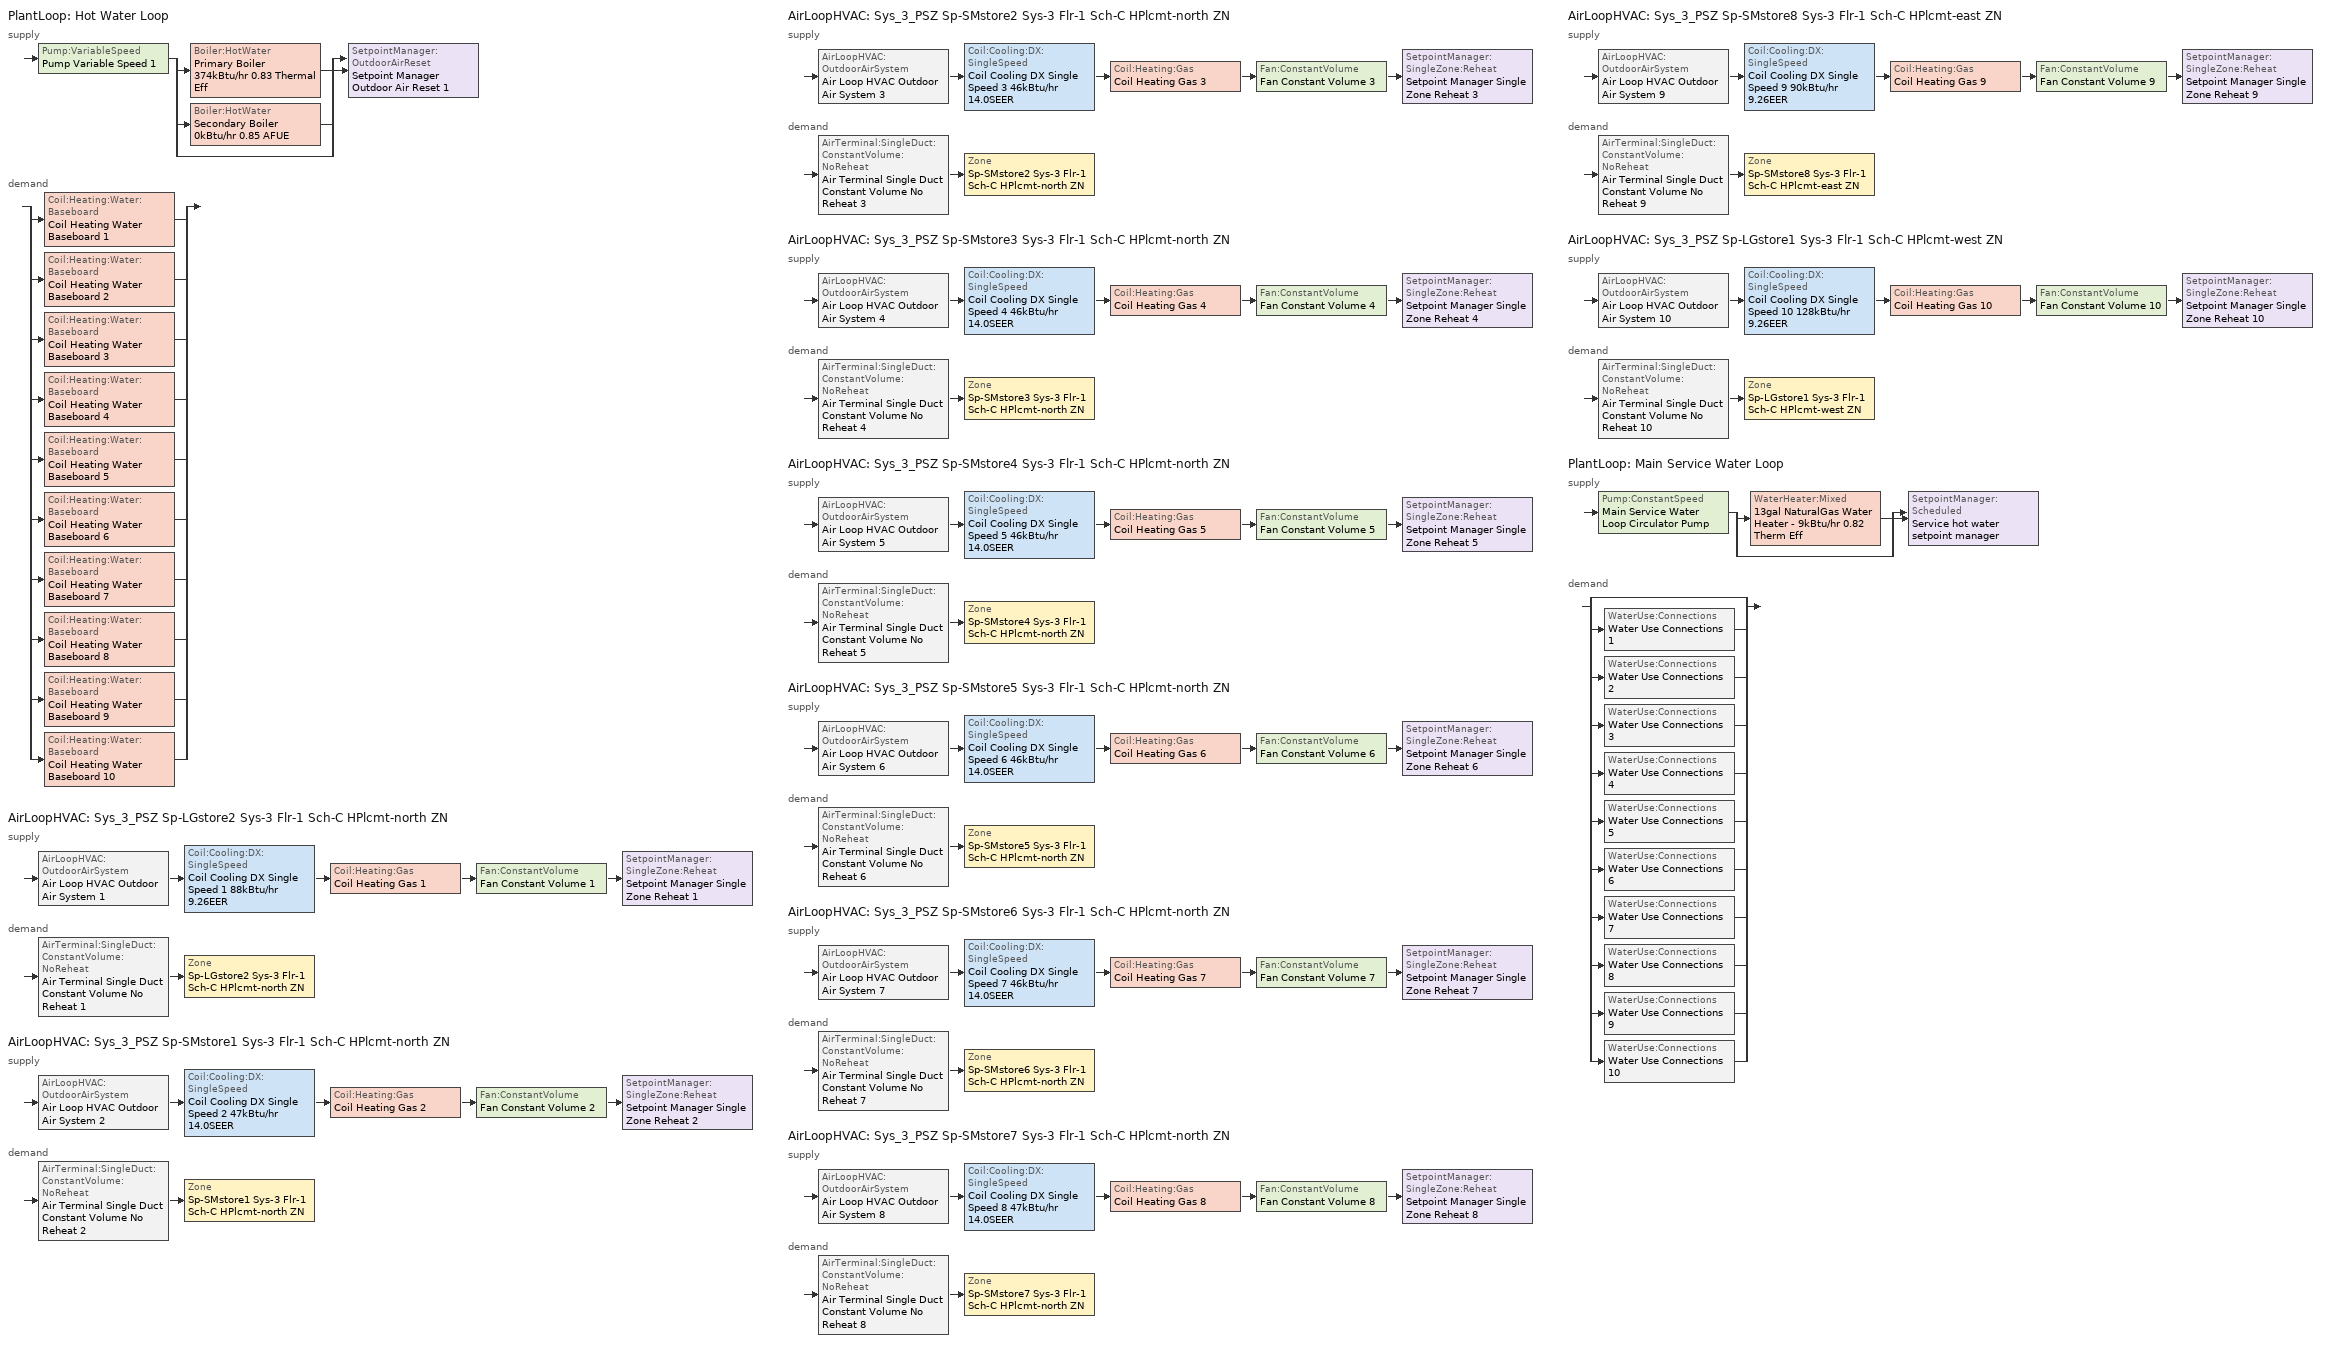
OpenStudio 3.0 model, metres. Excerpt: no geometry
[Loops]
PlantLoop 'Hot Water Loop'
 supply: Pump:VariableSpeed 'Pump Variable Speed 1' > split
  | Boiler:HotWater 'Primary Boiler 374kBtu/hr 0.83 Thermal Eff'
  | Boiler:HotWater 'Secondary Boiler 0kBtu/hr 0.85 AFUE'
  | bypass
  join > SetpointManager:OutdoorAirReset 'Setpoint Manager Outdoor Air Reset 1'
 demand: split
  | Coil:Heating:Water:Baseboard 'Coil Heating Water Baseboard 1'
  | Coil:Heating:Water:Baseboard 'Coil Heating Water Baseboard 2'
  | Coil:Heating:Water:Baseboard 'Coil Heating Water Baseboard 3'
  | Coil:Heating:Water:Baseboard 'Coil Heating Water Baseboard 4'
  | Coil:Heating:Water:Baseboard 'Coil Heating Water Baseboard 5'
  | Coil:Heating:Water:Baseboard 'Coil Heating Water Baseboard 6'
  | Coil:Heating:Water:Baseboard 'Coil Heating Water Baseboard 7'
  | Coil:Heating:Water:Baseboard 'Coil Heating Water Baseboard 8'
  | Coil:Heating:Water:Baseboard 'Coil Heating Water Baseboard 9'
  | Coil:Heating:Water:Baseboard 'Coil Heating Water Baseboard 10'
AirLoopHVAC 'Sys_3_PSZ Sp-LGstore2 Sys-3 Flr-1 Sch-C HPlcmt-north ZN'
 supply: AirLoopHVAC:OutdoorAirSystem 'Air Loop HVAC Outdoor Air System 1' > Coil:Cooling:DX:SingleSpeed 'Coil Cooling DX Single Speed 1 88kBtu/hr 9.26EER' > Coil:Heating:Gas 'Coil Heating Gas 1' > Fan:ConstantVolume 'Fan Constant Volume 1' > SetpointManager:SingleZone:Reheat 'Setpoint Manager Single Zone Reheat 1'
 demand: AirTerminal:SingleDuct:ConstantVolume:NoReheat 'Air Terminal Single Duct Constant Volume No Reheat 1' > Zone 'Sp-LGstore2 Sys-3 Flr-1 Sch-C HPlcmt-north ZN'
AirLoopHVAC 'Sys_3_PSZ Sp-SMstore1 Sys-3 Flr-1 Sch-C HPlcmt-north ZN'
 supply: AirLoopHVAC:OutdoorAirSystem 'Air Loop HVAC Outdoor Air System 2' > Coil:Cooling:DX:SingleSpeed 'Coil Cooling DX Single Speed 2 47kBtu/hr 14.0SEER' > Coil:Heating:Gas 'Coil Heating Gas 2' > Fan:ConstantVolume 'Fan Constant Volume 2' > SetpointManager:SingleZone:Reheat 'Setpoint Manager Single Zone Reheat 2'
 demand: AirTerminal:SingleDuct:ConstantVolume:NoReheat 'Air Terminal Single Duct Constant Volume No Reheat 2' > Zone 'Sp-SMstore1 Sys-3 Flr-1 Sch-C HPlcmt-north ZN'
AirLoopHVAC 'Sys_3_PSZ Sp-SMstore2 Sys-3 Flr-1 Sch-C HPlcmt-north ZN'
 supply: AirLoopHVAC:OutdoorAirSystem 'Air Loop HVAC Outdoor Air System 3' > Coil:Cooling:DX:SingleSpeed 'Coil Cooling DX Single Speed 3 46kBtu/hr 14.0SEER' > Coil:Heating:Gas 'Coil Heating Gas 3' > Fan:ConstantVolume 'Fan Constant Volume 3' > SetpointManager:SingleZone:Reheat 'Setpoint Manager Single Zone Reheat 3'
 demand: AirTerminal:SingleDuct:ConstantVolume:NoReheat 'Air Terminal Single Duct Constant Volume No Reheat 3' > Zone 'Sp-SMstore2 Sys-3 Flr-1 Sch-C HPlcmt-north ZN'
AirLoopHVAC 'Sys_3_PSZ Sp-SMstore3 Sys-3 Flr-1 Sch-C HPlcmt-north ZN'
 supply: AirLoopHVAC:OutdoorAirSystem 'Air Loop HVAC Outdoor Air System 4' > Coil:Cooling:DX:SingleSpeed 'Coil Cooling DX Single Speed 4 46kBtu/hr 14.0SEER' > Coil:Heating:Gas 'Coil Heating Gas 4' > Fan:ConstantVolume 'Fan Constant Volume 4' > SetpointManager:SingleZone:Reheat 'Setpoint Manager Single Zone Reheat 4'
 demand: AirTerminal:SingleDuct:ConstantVolume:NoReheat 'Air Terminal Single Duct Constant Volume No Reheat 4' > Zone 'Sp-SMstore3 Sys-3 Flr-1 Sch-C HPlcmt-north ZN'
AirLoopHVAC 'Sys_3_PSZ Sp-SMstore4 Sys-3 Flr-1 Sch-C HPlcmt-north ZN'
 supply: AirLoopHVAC:OutdoorAirSystem 'Air Loop HVAC Outdoor Air System 5' > Coil:Cooling:DX:SingleSpeed 'Coil Cooling DX Single Speed 5 46kBtu/hr 14.0SEER' > Coil:Heating:Gas 'Coil Heating Gas 5' > Fan:ConstantVolume 'Fan Constant Volume 5' > SetpointManager:SingleZone:Reheat 'Setpoint Manager Single Zone Reheat 5'
 demand: AirTerminal:SingleDuct:ConstantVolume:NoReheat 'Air Terminal Single Duct Constant Volume No Reheat 5' > Zone 'Sp-SMstore4 Sys-3 Flr-1 Sch-C HPlcmt-north ZN'
AirLoopHVAC 'Sys_3_PSZ Sp-SMstore5 Sys-3 Flr-1 Sch-C HPlcmt-north ZN'
 supply: AirLoopHVAC:OutdoorAirSystem 'Air Loop HVAC Outdoor Air System 6' > Coil:Cooling:DX:SingleSpeed 'Coil Cooling DX Single Speed 6 46kBtu/hr 14.0SEER' > Coil:Heating:Gas 'Coil Heating Gas 6' > Fan:ConstantVolume 'Fan Constant Volume 6' > SetpointManager:SingleZone:Reheat 'Setpoint Manager Single Zone Reheat 6'
 demand: AirTerminal:SingleDuct:ConstantVolume:NoReheat 'Air Terminal Single Duct Constant Volume No Reheat 6' > Zone 'Sp-SMstore5 Sys-3 Flr-1 Sch-C HPlcmt-north ZN'
AirLoopHVAC 'Sys_3_PSZ Sp-SMstore6 Sys-3 Flr-1 Sch-C HPlcmt-north ZN'
 supply: AirLoopHVAC:OutdoorAirSystem 'Air Loop HVAC Outdoor Air System 7' > Coil:Cooling:DX:SingleSpeed 'Coil Cooling DX Single Speed 7 46kBtu/hr 14.0SEER' > Coil:Heating:Gas 'Coil Heating Gas 7' > Fan:ConstantVolume 'Fan Constant Volume 7' > SetpointManager:SingleZone:Reheat 'Setpoint Manager Single Zone Reheat 7'
 demand: AirTerminal:SingleDuct:ConstantVolume:NoReheat 'Air Terminal Single Duct Constant Volume No Reheat 7' > Zone 'Sp-SMstore6 Sys-3 Flr-1 Sch-C HPlcmt-north ZN'
AirLoopHVAC 'Sys_3_PSZ Sp-SMstore7 Sys-3 Flr-1 Sch-C HPlcmt-north ZN'
 supply: AirLoopHVAC:OutdoorAirSystem 'Air Loop HVAC Outdoor Air System 8' > Coil:Cooling:DX:SingleSpeed 'Coil Cooling DX Single Speed 8 47kBtu/hr 14.0SEER' > Coil:Heating:Gas 'Coil Heating Gas 8' > Fan:ConstantVolume 'Fan Constant Volume 8' > SetpointManager:SingleZone:Reheat 'Setpoint Manager Single Zone Reheat 8'
 demand: AirTerminal:SingleDuct:ConstantVolume:NoReheat 'Air Terminal Single Duct Constant Volume No Reheat 8' > Zone 'Sp-SMstore7 Sys-3 Flr-1 Sch-C HPlcmt-north ZN'
AirLoopHVAC 'Sys_3_PSZ Sp-SMstore8 Sys-3 Flr-1 Sch-C HPlcmt-east ZN'
 supply: AirLoopHVAC:OutdoorAirSystem 'Air Loop HVAC Outdoor Air System 9' > Coil:Cooling:DX:SingleSpeed 'Coil Cooling DX Single Speed 9 90kBtu/hr 9.26EER' > Coil:Heating:Gas 'Coil Heating Gas 9' > Fan:ConstantVolume 'Fan Constant Volume 9' > SetpointManager:SingleZone:Reheat 'Setpoint Manager Single Zone Reheat 9'
 demand: AirTerminal:SingleDuct:ConstantVolume:NoReheat 'Air Terminal Single Duct Constant Volume No Reheat 9' > Zone 'Sp-SMstore8 Sys-3 Flr-1 Sch-C HPlcmt-east ZN'
AirLoopHVAC 'Sys_3_PSZ Sp-LGstore1 Sys-3 Flr-1 Sch-C HPlcmt-west ZN'
 supply: AirLoopHVAC:OutdoorAirSystem 'Air Loop HVAC Outdoor Air System 10' > Coil:Cooling:DX:SingleSpeed 'Coil Cooling DX Single Speed 10 128kBtu/hr 9.26EER' > Coil:Heating:Gas 'Coil Heating Gas 10' > Fan:ConstantVolume 'Fan Constant Volume 10' > SetpointManager:SingleZone:Reheat 'Setpoint Manager Single Zone Reheat 10'
 demand: AirTerminal:SingleDuct:ConstantVolume:NoReheat 'Air Terminal Single Duct Constant Volume No Reheat 10' > Zone 'Sp-LGstore1 Sys-3 Flr-1 Sch-C HPlcmt-west ZN'
PlantLoop 'Main Service Water Loop'
 supply: Pump:ConstantSpeed 'Main Service Water Loop Circulator Pump' > split
  | WaterHeater:Mixed '13gal NaturalGas Water Heater - 9kBtu/hr 0.82 Therm Eff'
  | bypass
  join > SetpointManager:Scheduled 'Service hot water setpoint manager'
 demand: split
  | bypass
  | WaterUse:Connections 'Water Use Connections 1'
  | WaterUse:Connections 'Water Use Connections 2'
  | WaterUse:Connections 'Water Use Connections 3'
  | WaterUse:Connections 'Water Use Connections 4'
  | WaterUse:Connections 'Water Use Connections 5'
  | WaterUse:Connections 'Water Use Connections 6'
  | WaterUse:Connections 'Water Use Connections 7'
  | WaterUse:Connections 'Water Use Connections 8'
  | WaterUse:Connections 'Water Use Connections 9'
  | WaterUse:Connections 'Water Use Connections 10'
[Sizing:Zone] Zone Cooling Design Supply Air Temperature Input Method=SupplyAirTemperature; Zone Cooling Design Supply Air Temperature {C}=13; Zone Cooling Design Supply Air Temperature Difference {deltaC}=11.11; Zone Heating Design Supply Air Temperature Input Method=SupplyAirTemperature; Zone Heating Design Supply Air Temperature {C}=43; Zone Heating Design Supply Air Temperature Difference {deltaC}=11.11; Zone Cooling Design Supply Air Humidity Ratio {kg-H2O/kg-air}=0.0085; Zone Heating Design Supply Air Humidity Ratio {kg-H2O/kg-air}=0.008; Zone Heating Sizing Factor=1.3; Zone Cooling Sizing Factor=1.1; Cooling Design Air Flow Method=DesignDay; Heating Design Air Flow Method=DesignDay; Account for Dedicated Outdoor Air System=No; Dedicated Outdoor Air System Control Strategy=NeutralSupplyAir; Dedicated Outdoor Air Low Setpoint Temperature for Design {C}=autosize; Dedicated Outdoor Air High Setpoint Temperature for Design {C}=autosize
Sp-LGstore2 Sys-3 Flr-1 Sch-C HPlcmt-north ZN; Sp-SMstore1 Sys-3 Flr-1 Sch-C HPlcmt-north ZN; Sp-SMstore2 Sys-3 Flr-1 Sch-C HPlcmt-north ZN; Sp-SMstore3 Sys-3 Flr-1 Sch-C HPlcmt-north ZN; Sp-SMstore4 Sys-3 Flr-1 Sch-C HPlcmt-north ZN; Sp-SMstore5 Sys-3 Flr-1 Sch-C HPlcmt-north ZN; Sp-SMstore6 Sys-3 Flr-1 Sch-C HPlcmt-north ZN; Sp-SMstore7 Sys-3 Flr-1 Sch-C HPlcmt-north ZN; Sp-SMstore8 Sys-3 Flr-1 Sch-C HPlcmt-east ZN; Sp-LGstore1 Sys-3 Flr-1 Sch-C HPlcmt-west ZN
[Zone equipment]
Sp-LGstore2 Sys-3 Flr-1 Sch-C HPlcmt-north ZN: Air Terminal Single Duct Constant Volume No Reheat 1, Zone HVAC Baseboard Convective Water 1
Sp-SMstore1 Sys-3 Flr-1 Sch-C HPlcmt-north ZN: Air Terminal Single Duct Constant Volume No Reheat 2, Zone HVAC Baseboard Convective Water 2
Sp-SMstore2 Sys-3 Flr-1 Sch-C HPlcmt-north ZN: Air Terminal Single Duct Constant Volume No Reheat 3, Zone HVAC Baseboard Convective Water 3
Sp-SMstore3 Sys-3 Flr-1 Sch-C HPlcmt-north ZN: Air Terminal Single Duct Constant Volume No Reheat 4, Zone HVAC Baseboard Convective Water 4
Sp-SMstore4 Sys-3 Flr-1 Sch-C HPlcmt-north ZN: Air Terminal Single Duct Constant Volume No Reheat 5, Zone HVAC Baseboard Convective Water 5
Sp-SMstore5 Sys-3 Flr-1 Sch-C HPlcmt-north ZN: Air Terminal Single Duct Constant Volume No Reheat 6, Zone HVAC Baseboard Convective Water 6
Sp-SMstore6 Sys-3 Flr-1 Sch-C HPlcmt-north ZN: Air Terminal Single Duct Constant Volume No Reheat 7, Zone HVAC Baseboard Convective Water 7
Sp-SMstore7 Sys-3 Flr-1 Sch-C HPlcmt-north ZN: Air Terminal Single Duct Constant Volume No Reheat 8, Zone HVAC Baseboard Convective Water 8
Sp-SMstore8 Sys-3 Flr-1 Sch-C HPlcmt-east ZN: Air Terminal Single Duct Constant Volume No Reheat 9, Zone HVAC Baseboard Convective Water 9
Sp-LGstore1 Sys-3 Flr-1 Sch-C HPlcmt-west ZN: Air Terminal Single Duct Constant Volume No Reheat 10, Zone HVAC Baseboard Convective Water 10
[PlantLoop] Glycol Concentration=0; Plant Loop Volume {m3}=Autocalculate; Load Distribution Scheme=Optimal
Name | Fluid Type | Maximum Loop Temperature {C} | Minimum Loop Temperature {C}
Hot Water Loop | Water
Main Service Water Loop |  | 60 | 10
[Sizing:Plant] Loop Type=Heating; Sizing Option=NonCoincident; Zone Timesteps in Averaging Window=1; Coincident Sizing Factor Mode=None
Name | Design Loop Exit Temperature {C} | Loop Design Temperature Difference {deltaC}
Hot Water Loop | 82 | 16
Main Service Water Loop | 60 | 5
[Pump:VariableSpeed]
Pump Variable Speed 1: Motor Efficiency=0.855; Pump Control Type=Intermittent; Skin Loss Radiative Fraction=0.5; Design Power Sizing Method=PowerPerFlowPerPressure; Design Electric Power per Unit Flow Rate {W/(m3/s)}=348701.1; Design Shaft Power per Unit Flow Rate per Unit Head {W-s/m3-Pa}=1.43472; Design Minimum Flow Rate Fraction=0
[Boiler:HotWater] Fuel Type=NaturalGas; Normalized Boiler Efficiency Curve=BOILER-EFFFPLR-NECB2011; Water Outlet Upper Temperature Limit {C}=99; Boiler Flow Mode=ConstantFlow; Parasitic Electric Load {W}=0; Sizing Factor=1
Name | Nominal Capacity {W} | Nominal Thermal Efficiency
Primary Boiler 374kBtu/hr 0.83 Thermal Eff | 109752 | 0.83
Secondary Boiler 0kBtu/hr 0.85 AFUE | 0.001 | 0.85
[SetpointManager:OutdoorAirReset]
Setpoint Manager Outdoor Air Reset 1: Control Variable=Temperature; Setpoint at Outdoor Low Temperature {C}=82; Outdoor Low Temperature {C}=-16; Setpoint at Outdoor High Temperature {C}=60; Outdoor High Temperature {C}=0
[AirLoopHVAC] Design Supply Air Flow Rate {m3/s}=AutoSize
Name | Availability Schedule
Sys_3_PSZ Sp-LGstore2 Sys-3 Flr-1 Sch-C HPlcmt-north ZN | Sys_3_PSZ Sp-LGstore2 Sys-3 Flr-1 Sch-C HPlcmt-north ZN Occ Sch
Sys_3_PSZ Sp-SMstore1 Sys-3 Flr-1 Sch-C HPlcmt-north ZN | Sys_3_PSZ Sp-SMstore1 Sys-3 Flr-1 Sch-C HPlcmt-north ZN Occ Sch
Sys_3_PSZ Sp-SMstore2 Sys-3 Flr-1 Sch-C HPlcmt-north ZN | Sys_3_PSZ Sp-SMstore2 Sys-3 Flr-1 Sch-C HPlcmt-north ZN Occ Sch
Sys_3_PSZ Sp-SMstore3 Sys-3 Flr-1 Sch-C HPlcmt-north ZN | Sys_3_PSZ Sp-SMstore3 Sys-3 Flr-1 Sch-C HPlcmt-north ZN Occ Sch
Sys_3_PSZ Sp-SMstore4 Sys-3 Flr-1 Sch-C HPlcmt-north ZN | Sys_3_PSZ Sp-SMstore4 Sys-3 Flr-1 Sch-C HPlcmt-north ZN Occ Sch
Sys_3_PSZ Sp-SMstore5 Sys-3 Flr-1 Sch-C HPlcmt-north ZN | Sys_3_PSZ Sp-SMstore5 Sys-3 Flr-1 Sch-C HPlcmt-north ZN Occ Sch
Sys_3_PSZ Sp-SMstore6 Sys-3 Flr-1 Sch-C HPlcmt-north ZN | Sys_3_PSZ Sp-SMstore6 Sys-3 Flr-1 Sch-C HPlcmt-north ZN Occ Sch
Sys_3_PSZ Sp-SMstore7 Sys-3 Flr-1 Sch-C HPlcmt-north ZN | Sys_3_PSZ Sp-SMstore7 Sys-3 Flr-1 Sch-C HPlcmt-north ZN Occ Sch
Sys_3_PSZ Sp-SMstore8 Sys-3 Flr-1 Sch-C HPlcmt-east ZN | Sys_3_PSZ Sp-SMstore8 Sys-3 Flr-1 Sch-C HPlcmt-east ZN Occ Sch
Sys_3_PSZ Sp-LGstore1 Sys-3 Flr-1 Sch-C HPlcmt-west ZN | Sys_3_PSZ Sp-LGstore1 Sys-3 Flr-1 Sch-C HPlcmt-west ZN Occ Sch
[Sizing:System] Type of Load to Size On=Sensible; Design Outdoor Air Flow Rate {m3/s}=Autosize; Central Heating Maximum System Air Flow Ratio=1; Preheat Design Temperature {C}=7; Preheat Design Humidity Ratio {kg-H2O/kg-Air}=0.008; Precool Design Temperature {C}=13; Precool Design Humidity Ratio {kg-H2O/kg-Air}=0.008; Central Cooling Design Supply Air Temperature {C}=13; Central Heating Design Supply Air Temperature {C}=43; Sizing Option=NonCoincident; 100% Outdoor Air in Cooling=No; 100% Outdoor Air in Heating=No; Central Cooling Design Supply Air Humidity Ratio {kg-H2O/kg-Air}=0.0085; Central Heating Design Supply Air Humidity Ratio {kg-H2O/kg-Air}=0.008; Cooling Design Air Flow Method=DesignDay; Cooling Design Air Flow Rate {m3/s}=0; Heating Design Air Flow Method=DesignDay; Heating Design Air Flow Rate {m3/s}=0; System Outdoor Air Method=ZoneSum; Zone Maximum Outdoor Air Fraction=1; Cooling Supply Air Flow Rate Per Floor Area {m3/s-m2}=0.00996765; Cooling Fraction of Autosized Cooling Supply Air Flow Rate=1; Cooling Supply Air Flow Rate Per Unit Cooling Capacity {m3/s-W}=3.94755e-05; Heating Supply Air Flow Rate Per Floor Area {m3/s-m2}=0.00996765; Heating Fraction of Autosized Heating Supply Air Flow Rate=1; Heating Fraction of Autosized Cooling Supply Air Flow Rate=1; Heating Supply Air Flow Rate Per Unit Heating Capacity {m3/s-W}=3.15882e-05; Cooling Design Capacity Method=CoolingDesignCapacity; Cooling Design Capacity {W}=autosize; Cooling Design Capacity Per Floor Area {W/m2}=234.7; Fraction of Autosized Cooling Design Capacity=1; Heating Design Capacity Method=HeatingDesignCapacity; Heating Design Capacity {W}=autosize; Heating Design Capacity Per Floor Area {W/m2}=157; Fraction of Autosized Heating Design Capacity=1; Central Cooling Capacity Control Method=OnOff
Sys_3_PSZ Sp-LGstore2 Sys-3 Flr-1 Sch-C HPlcmt-north ZN; Sys_3_PSZ Sp-SMstore1 Sys-3 Flr-1 Sch-C HPlcmt-north ZN; Sys_3_PSZ Sp-SMstore2 Sys-3 Flr-1 Sch-C HPlcmt-north ZN; Sys_3_PSZ Sp-SMstore3 Sys-3 Flr-1 Sch-C HPlcmt-north ZN; Sys_3_PSZ Sp-SMstore4 Sys-3 Flr-1 Sch-C HPlcmt-north ZN; Sys_3_PSZ Sp-SMstore5 Sys-3 Flr-1 Sch-C HPlcmt-north ZN; Sys_3_PSZ Sp-SMstore6 Sys-3 Flr-1 Sch-C HPlcmt-north ZN; Sys_3_PSZ Sp-SMstore7 Sys-3 Flr-1 Sch-C HPlcmt-north ZN; Sys_3_PSZ Sp-SMstore8 Sys-3 Flr-1 Sch-C HPlcmt-east ZN; Sys_3_PSZ Sp-LGstore1 Sys-3 Flr-1 Sch-C HPlcmt-west ZN
[Fan:ConstantVolume] Availability Schedule=Always On Discrete; Fan Total Efficiency=0.39975; Pressure Rise {Pa}=640; Maximum Flow Rate {m3/s}=AutoSize; Motor Efficiency=0.615
Fan Constant Volume 1; Fan Constant Volume 2; Fan Constant Volume 3; Fan Constant Volume 4; Fan Constant Volume 5; Fan Constant Volume 6; Fan Constant Volume 7; Fan Constant Volume 8; Fan Constant Volume 9; Fan Constant Volume 10
[Coil:Heating:Gas] Availability Schedule=Always On Discrete; Nominal Capacity {W}=AutoSize; Parasitic Electric Load {W}=0; Part Load Fraction Correlation Curve=FURNACE-EFFPLR-NECB2011; Parasitic Gas Load {W}=0
Name | Gas Burner Efficiency
Coil Heating Gas 1; Coil Heating Gas 2; Coil Heating Gas 3; Coil Heating Gas 4; Coil Heating Gas 5; Coil Heating Gas 6; Coil Heating Gas 7; Coil Heating Gas 8; Coil Heating Gas 9 | 0.924
Coil Heating Gas 10 | 0.81
[Coil:Cooling:DX:SingleSpeed] Availability Schedule=Always On Discrete; Rated Total Cooling Capacity {W}=autosize; Rated Sensible Heat Ratio=autosize; Rated Air Flow Rate {m3/s}=autosize; Rated Evaporator Fan Power Per Volume Flow Rate {W/(m3/s)}=773.3; Total Cooling Capacity Function of Temperature Curve=DXCOOL-NECB2011-REF-CAPFT; Total Cooling Capacity Function of Flow Fraction Curve=DXCOOL-NECB2011-REF-CAPFFLOW; Energy Input Ratio Function of Temperature Curve=DXCOOL-NECB2011-REF-COOLEIRFT; Energy Input Ratio Function of Flow Fraction Curve=DXCOOL-NECB2011-REF-COOLEIRFFLOW; Part Load Fraction Correlation Curve=DXCOOL-NECB2011-REF-COOLPLFFPLR; Condenser Type=AirCooled; Evaporative Condenser Effectiveness=0; Evaporative Condenser Air Flow Rate {m3/s}=Autosize; Evaporative Condenser Pump Rated Power Consumption {W}=Autosize; Crankcase Heater Capacity {W}=0; Maximum Outdoor Dry-Bulb Temperature for Crankcase Heater Operation {C}=0; Basin Heater Capacity {W/K}=0; Basin Heater Setpoint Temperature {C}=10
Name | Rated COP {W/W}
Coil Cooling DX Single Speed 1 88kBtu/hr 9.26EER; Coil Cooling DX Single Speed 9 90kBtu/hr 9.26EER; Coil Cooling DX Single Speed 10 128kBtu/hr 9.26EER | 3.21949
Coil Cooling DX Single Speed 2 47kBtu/hr 14.0SEER; Coil Cooling DX Single Speed 3 46kBtu/hr 14.0SEER; Coil Cooling DX Single Speed 4 46kBtu/hr 14.0SEER; Coil Cooling DX Single Speed 5 46kBtu/hr 14.0SEER; Coil Cooling DX Single Speed 6 46kBtu/hr 14.0SEER; Coil Cooling DX Single Speed 7 46kBtu/hr 14.0SEER; Coil Cooling DX Single Speed 8 47kBtu/hr 14.0SEER | 4.11713
[Controller:OutdoorAir] Minimum Outdoor Air Flow Rate {m3/s}=autosize; Maximum Outdoor Air Flow Rate {m3/s}=Autosize; Economizer Control Action Type=ModulateFlow; Lockout Type=NoLockout; Minimum Limit Type=FixedMinimum; High Humidity Control=No; Heat Recovery Bypass Control Type=BypassWhenOAFlowGreaterThanMinimum
Name | Economizer Control Type | Minimum Outdoor Air Schedule | Controller Mechanical Ventilation | Economizer Maximum Limit Dry-Bulb Temperature {C} | Economizer Maximum Limit Enthalpy {J/kg} | Economizer Minimum Limit Dry-Bulb Temperature {C}
Controller Outdoor Air 1 | DifferentialEnthalpy | Sys_3_PSZ Sp-LGstore2 Sys-3 Flr-1 Sch-C HPlcmt-north ZN Occ Sch | Controller Mechanical Ventilation 1
Controller Outdoor Air 2 | NoEconomizer | Sys_3_PSZ Sp-SMstore1 Sys-3 Flr-1 Sch-C HPlcmt-north ZN Occ Sch | Controller Mechanical Ventilation 2 | 28 | 64000 | -100
Controller Outdoor Air 3 | NoEconomizer | Sys_3_PSZ Sp-SMstore2 Sys-3 Flr-1 Sch-C HPlcmt-north ZN Occ Sch | Controller Mechanical Ventilation 3 | 28 | 64000 | -100
Controller Outdoor Air 4 | NoEconomizer | Sys_3_PSZ Sp-SMstore3 Sys-3 Flr-1 Sch-C HPlcmt-north ZN Occ Sch | Controller Mechanical Ventilation 4 | 28 | 64000 | -100
Controller Outdoor Air 5 | NoEconomizer | Sys_3_PSZ Sp-SMstore4 Sys-3 Flr-1 Sch-C HPlcmt-north ZN Occ Sch | Controller Mechanical Ventilation 5 | 28 | 64000 | -100
Controller Outdoor Air 6 | NoEconomizer | Sys_3_PSZ Sp-SMstore5 Sys-3 Flr-1 Sch-C HPlcmt-north ZN Occ Sch | Controller Mechanical Ventilation 6 | 28 | 64000 | -100
Controller Outdoor Air 7 | NoEconomizer | Sys_3_PSZ Sp-SMstore6 Sys-3 Flr-1 Sch-C HPlcmt-north ZN Occ Sch | Controller Mechanical Ventilation 7 | 28 | 64000 | -100
Controller Outdoor Air 8 | NoEconomizer | Sys_3_PSZ Sp-SMstore7 Sys-3 Flr-1 Sch-C HPlcmt-north ZN Occ Sch | Controller Mechanical Ventilation 8 | 28 | 64000 | -100
Controller Outdoor Air 9 | DifferentialEnthalpy | Sys_3_PSZ Sp-SMstore8 Sys-3 Flr-1 Sch-C HPlcmt-east ZN Occ Sch | Controller Mechanical Ventilation 9
Controller Outdoor Air 10 | DifferentialEnthalpy | Sys_3_PSZ Sp-LGstore1 Sys-3 Flr-1 Sch-C HPlcmt-west ZN Occ Sch | Controller Mechanical Ventilation 10
[Controller:MechanicalVentilation] Availability Schedule=Always On Discrete; System Outdoor Air Method=ZoneSum
Controller Mechanical Ventilation 1; Controller Mechanical Ventilation 2; Controller Mechanical Ventilation 3; Controller Mechanical Ventilation 4; Controller Mechanical Ventilation 5; Controller Mechanical Ventilation 6; Controller Mechanical Ventilation 7; Controller Mechanical Ventilation 8; Controller Mechanical Ventilation 9; Controller Mechanical Ventilation 10
[AirLoopHVAC:OutdoorAirSystem]
Name | Controller
Air Loop HVAC Outdoor Air System 1 | Controller Outdoor Air 1
Air Loop HVAC Outdoor Air System 2 | Controller Outdoor Air 2
Air Loop HVAC Outdoor Air System 3 | Controller Outdoor Air 3
Air Loop HVAC Outdoor Air System 4 | Controller Outdoor Air 4
Air Loop HVAC Outdoor Air System 5 | Controller Outdoor Air 5
Air Loop HVAC Outdoor Air System 6 | Controller Outdoor Air 6
Air Loop HVAC Outdoor Air System 7 | Controller Outdoor Air 7
Air Loop HVAC Outdoor Air System 8 | Controller Outdoor Air 8
Air Loop HVAC Outdoor Air System 9 | Controller Outdoor Air 9
Air Loop HVAC Outdoor Air System 10 | Controller Outdoor Air 10
[SetpointManager:SingleZone:Reheat] Minimum Supply Air Temperature {C}=13; Maximum Supply Air Temperature {C}=43
Name | Control Zone
Setpoint Manager Single Zone Reheat 1 | Sp-LGstore2 Sys-3 Flr-1 Sch-C HPlcmt-north ZN
Setpoint Manager Single Zone Reheat 2 | Sp-SMstore1 Sys-3 Flr-1 Sch-C HPlcmt-north ZN
Setpoint Manager Single Zone Reheat 3 | Sp-SMstore2 Sys-3 Flr-1 Sch-C HPlcmt-north ZN
Setpoint Manager Single Zone Reheat 4 | Sp-SMstore3 Sys-3 Flr-1 Sch-C HPlcmt-north ZN
Setpoint Manager Single Zone Reheat 5 | Sp-SMstore4 Sys-3 Flr-1 Sch-C HPlcmt-north ZN
Setpoint Manager Single Zone Reheat 6 | Sp-SMstore5 Sys-3 Flr-1 Sch-C HPlcmt-north ZN
Setpoint Manager Single Zone Reheat 7 | Sp-SMstore6 Sys-3 Flr-1 Sch-C HPlcmt-north ZN
Setpoint Manager Single Zone Reheat 8 | Sp-SMstore7 Sys-3 Flr-1 Sch-C HPlcmt-north ZN
Setpoint Manager Single Zone Reheat 9 | Sp-SMstore8 Sys-3 Flr-1 Sch-C HPlcmt-east ZN
Setpoint Manager Single Zone Reheat 10 | Sp-LGstore1 Sys-3 Flr-1 Sch-C HPlcmt-west ZN
[AirTerminal:SingleDuct:ConstantVolume:NoReheat] Availability Schedule=Always On Discrete; Maximum Air Flow Rate {m3/s}=AutoSize
Air Terminal Single Duct Constant Volume No Reheat 1; Air Terminal Single Duct Constant Volume No Reheat 2; Air Terminal Single Duct Constant Volume No Reheat 3; Air Terminal Single Duct Constant Volume No Reheat 4; Air Terminal Single Duct Constant Volume No Reheat 5; Air Terminal Single Duct Constant Volume No Reheat 6; Air Terminal Single Duct Constant Volume No Reheat 7; Air Terminal Single Duct Constant Volume No Reheat 8; Air Terminal Single Duct Constant Volume No Reheat 9; Air Terminal Single Duct Constant Volume No Reheat 10
[Coil:Heating:Water:Baseboard] Heating Design Capacity Method=HeatingDesignCapacity; Heating Design Capacity {W}=autosize; Heating Design Capacity Per Floor Area {W/m2}=0; Fraction of Autosized Heating Design Capacity=0.8
Coil Heating Water Baseboard 1; Coil Heating Water Baseboard 2; Coil Heating Water Baseboard 3; Coil Heating Water Baseboard 4; Coil Heating Water Baseboard 5; Coil Heating Water Baseboard 6; Coil Heating Water Baseboard 7; Coil Heating Water Baseboard 8; Coil Heating Water Baseboard 9; Coil Heating Water Baseboard 10
[ZoneHVAC:Baseboard:Convective:Water] Availability Schedule=Always On Discrete
Name | Heating Coil
Zone HVAC Baseboard Convective Water 1 | Coil Heating Water Baseboard 1
Zone HVAC Baseboard Convective Water 2 | Coil Heating Water Baseboard 2
Zone HVAC Baseboard Convective Water 3 | Coil Heating Water Baseboard 3
Zone HVAC Baseboard Convective Water 4 | Coil Heating Water Baseboard 4
Zone HVAC Baseboard Convective Water 5 | Coil Heating Water Baseboard 5
Zone HVAC Baseboard Convective Water 6 | Coil Heating Water Baseboard 6
Zone HVAC Baseboard Convective Water 7 | Coil Heating Water Baseboard 7
Zone HVAC Baseboard Convective Water 8 | Coil Heating Water Baseboard 8
Zone HVAC Baseboard Convective Water 9 | Coil Heating Water Baseboard 9
Zone HVAC Baseboard Convective Water 10 | Coil Heating Water Baseboard 10
[SetpointManager:Scheduled]
Service hot water setpoint manager: Control Variable=Temperature; Schedule=Service Water Loop Temp - 140F
[Pump:ConstantSpeed]
Main Service Water Loop Circulator Pump: Rated Flow Rate {m3/s}=autosize; Rated Pump Head {Pa}=194.952; Rated Power Consumption {W}=autosize; Motor Efficiency=0.7; Fraction of Motor Inefficiencies to Fluid Stream=0; Pump Control Type=Intermittent; Design Power Sizing Method=PowerPerFlowPerPressure; Design Electric Power per Unit Flow Rate {W/(m3/s)}=348701.1; Design Shaft Power per Unit Flow Rate per Unit Head {W-s/m3-Pa}=1.28205
[WaterHeater:Mixed]
13gal NaturalGas Water Heater - 9kBtu/hr 0.82 Therm Eff: Tank Volume {m3}=0.0506259; Setpoint Temperature Schedule=Service Water Loop Temp - 140F; Deadband Temperature Difference {deltaC}=2; Maximum Temperature Limit {C}=60; Heater Control Type=Cycle; Heater Maximum Capacity {W}=2645.2; Heater Fuel Type=NaturalGas; Heater Thermal Efficiency=0.82; Part Load Factor Curve=SWH-EFFFPLR-NECB2011; Off Cycle Parasitic Fuel Consumption Rate {W}=13.2577; Off Cycle Parasitic Fuel Type=NaturalGas; Off Cycle Parasitic Heat Fraction to Tank=0.8; On Cycle Parasitic Fuel Consumption Rate {W}=13.2577; On Cycle Parasitic Fuel Type=NaturalGas; On Cycle Parasitic Heat Fraction to Tank=0; Ambient Temperature Indicator=Schedule; Ambient Temperature Schedule=Water Heater Ambient Temp Schedule - 70f; Off Cycle Loss Coefficient to Ambient Temperature {W/K}=0.531156; On Cycle Loss Coefficient to Ambient Temperature {W/K}=0.531156; Use Side Effectiveness=1; Source Side Effectiveness=1; Use Side Design Flow Rate {m3/s}=autosize; Source Side Design Flow Rate {m3/s}=autosize; Indirect Water Heating Recovery Time {hr}=1.5; Source Side Flow Control Mode=IndirectHeatPrimarySetpoint
[WaterUse:Connections]
Name | Water Use Equipment Name 1
Water Use Connections 1 | Lgstore1 Service Water Use 0.04gal/min
Water Use Connections 2 | Lgstore2 Service Water Use 0.04gal/min
Water Use Connections 3 | Smstore1 Service Water Use 0.02gal/min
Water Use Connections 4 | Smstore2 Service Water Use 0.02gal/min
Water Use Connections 5 | Smstore3 Service Water Use 0.02gal/min
Water Use Connections 6 | Smstore4 Service Water Use 0.02gal/min
Water Use Connections 7 | Smstore5 Service Water Use 0.02gal/min
Water Use Connections 8 | Smstore6 Service Water Use 0.02gal/min
Water Use Connections 9 | Smstore7 Service Water Use 0.02gal/min
Water Use Connections 10 | Smstore8 Service Water Use 0.02gal/min
[WaterUse:Equipment:Definition]
Name | Peak Flow Rate {m3/s} | Target Temperature Schedule | Sensible Fraction Schedule | Latent Fraction Schedule
Lgstore1 Service Water Use Def 0.04gal/min | 2.46715e-06 | Schedule Ruleset 5 | Schedule Ruleset 3 | Schedule Ruleset 4
Lgstore2 Service Water Use Def 0.04gal/min | 2.46715e-06 | Schedule Ruleset 8 | Schedule Ruleset 6 | Schedule Ruleset 7
Smstore1 Service Water Use Def 0.02gal/min | 1.23358e-06 | Schedule Ruleset 11 | Schedule Ruleset 9 | Schedule Ruleset 10
Smstore2 Service Water Use Def 0.02gal/min | 1.23358e-06 | Schedule Ruleset 14 | Schedule Ruleset 12 | Schedule Ruleset 13
Smstore3 Service Water Use Def 0.02gal/min | 1.23358e-06 | Schedule Ruleset 17 | Schedule Ruleset 15 | Schedule Ruleset 16
Smstore4 Service Water Use Def 0.02gal/min | 1.23358e-06 | Schedule Ruleset 20 | Schedule Ruleset 18 | Schedule Ruleset 19
Smstore5 Service Water Use Def 0.02gal/min | 1.23358e-06 | Schedule Ruleset 23 | Schedule Ruleset 21 | Schedule Ruleset 22
Smstore6 Service Water Use Def 0.02gal/min | 1.23358e-06 | Schedule Ruleset 26 | Schedule Ruleset 24 | Schedule Ruleset 25
Smstore7 Service Water Use Def 0.02gal/min | 1.23358e-06 | Schedule Ruleset 29 | Schedule Ruleset 27 | Schedule Ruleset 28
Smstore8 Service Water Use Def 0.02gal/min | 1.23358e-06 | Schedule Ruleset 32 | Schedule Ruleset 30 | Schedule Ruleset 31
[WaterUse:Equipment] Flow Rate Fraction Schedule=NECB-C-Service Water Heating
Name | Water Use Equipment Definition | Space
Lgstore1 Service Water Use 0.04gal/min | Lgstore1 Service Water Use Def 0.04gal/min | LGstore1
Lgstore2 Service Water Use 0.04gal/min | Lgstore2 Service Water Use Def 0.04gal/min | LGstore2
Smstore1 Service Water Use 0.02gal/min | Smstore1 Service Water Use Def 0.02gal/min | SMstore1
Smstore2 Service Water Use 0.02gal/min | Smstore2 Service Water Use Def 0.02gal/min | SMstore2
Smstore3 Service Water Use 0.02gal/min | Smstore3 Service Water Use Def 0.02gal/min | SMstore3
Smstore4 Service Water Use 0.02gal/min | Smstore4 Service Water Use Def 0.02gal/min | SMstore4
Smstore5 Service Water Use 0.02gal/min | Smstore5 Service Water Use Def 0.02gal/min | SMstore5
Smstore6 Service Water Use 0.02gal/min | Smstore6 Service Water Use Def 0.02gal/min | SMstore6
Smstore7 Service Water Use 0.02gal/min | Smstore7 Service Water Use Def 0.02gal/min | SMstore7
Smstore8 Service Water Use 0.02gal/min | Smstore8 Service Water Use Def 0.02gal/min | SMstore8
[Schedule:Constant]
Always On Discrete: Value=1
[Schedule:Ruleset]
Name | Default Day Schedule | Summer Design Day Schedule | Winter Design Day Schedule
Service Water Loop Temp - 140F | Service Water Loop Temp - 140F Default
Water Heater Ambient Temp Schedule - 70f | Water Heater Ambient Temp Schedule - 70f Default
Schedule Ruleset 3 | Schedule Day 5
Schedule Ruleset 4 | Schedule Day 6
Schedule Ruleset 5 | Schedule Day 7
NECB-C-Service Water Heating | NECB-C-Service Water Heating Default
Schedule Ruleset 6 | Schedule Day 8
Schedule Ruleset 7 | Schedule Day 9
Schedule Ruleset 8 | Schedule Day 10
Schedule Ruleset 9 | Schedule Day 11
Schedule Ruleset 10 | Schedule Day 12
Schedule Ruleset 11 | Schedule Day 13
Schedule Ruleset 12 | Schedule Day 14
Schedule Ruleset 13 | Schedule Day 15
Schedule Ruleset 14 | Schedule Day 16
Schedule Ruleset 15 | Schedule Day 17
Schedule Ruleset 16 | Schedule Day 18
Schedule Ruleset 17 | Schedule Day 19
Schedule Ruleset 18 | Schedule Day 20
Schedule Ruleset 19 | Schedule Day 21
Schedule Ruleset 20 | Schedule Day 22
Schedule Ruleset 21 | Schedule Day 23
Schedule Ruleset 22 | Schedule Day 24
Schedule Ruleset 23 | Schedule Day 25
Schedule Ruleset 24 | Schedule Day 26
Schedule Ruleset 25 | Schedule Day 27
Schedule Ruleset 26 | Schedule Day 28
Schedule Ruleset 27 | Schedule Day 29
Schedule Ruleset 28 | Schedule Day 30
Schedule Ruleset 29 | Schedule Day 31
Schedule Ruleset 30 | Schedule Day 32
Schedule Ruleset 31 | Schedule Day 33
Schedule Ruleset 32 | Schedule Day 34
Sys_3_PSZ Sp-LGstore1 Sys-3 Flr-1 Sch-C HPlcmt-west ZN Occ Sch | Sys_3_PSZ Sp-LGstore1 Sys-3 Flr-1 Sch-C HPlcmt-west ZN Occ Sch Default | Sys_3_PSZ Sp-LGstore1 Sys-3 Flr-1 Sch-C HPlcmt-west ZN Occ Sch Summer Design Day | Sys_3_PSZ Sp-LGstore1 Sys-3 Flr-1 Sch-C HPlcmt-west ZN Occ Sch Winter Design Day
Sys_3_PSZ Sp-LGstore2 Sys-3 Flr-1 Sch-C HPlcmt-north ZN Occ Sch | Sys_3_PSZ Sp-LGstore2 Sys-3 Flr-1 Sch-C HPlcmt-north ZN Occ Sch Default | Sys_3_PSZ Sp-LGstore2 Sys-3 Flr-1 Sch-C HPlcmt-north ZN Occ Sch Summer Design Day | Sys_3_PSZ Sp-LGstore2 Sys-3 Flr-1 Sch-C HPlcmt-north ZN Occ Sch Winter Design Day
Sys_3_PSZ Sp-SMstore1 Sys-3 Flr-1 Sch-C HPlcmt-north ZN Occ Sch | Sys_3_PSZ Sp-SMstore1 Sys-3 Flr-1 Sch-C HPlcmt-north ZN Occ Sch Default | Sys_3_PSZ Sp-SMstore1 Sys-3 Flr-1 Sch-C HPlcmt-north ZN Occ Sch Summer Design Day | Sys_3_PSZ Sp-SMstore1 Sys-3 Flr-1 Sch-C HPlcmt-north ZN Occ Sch Winter Design Day
Sys_3_PSZ Sp-SMstore2 Sys-3 Flr-1 Sch-C HPlcmt-north ZN Occ Sch | Sys_3_PSZ Sp-SMstore2 Sys-3 Flr-1 Sch-C HPlcmt-north ZN Occ Sch Default | Sys_3_PSZ Sp-SMstore2 Sys-3 Flr-1 Sch-C HPlcmt-north ZN Occ Sch Summer Design Day | Sys_3_PSZ Sp-SMstore2 Sys-3 Flr-1 Sch-C HPlcmt-north ZN Occ Sch Winter Design Day
Sys_3_PSZ Sp-SMstore3 Sys-3 Flr-1 Sch-C HPlcmt-north ZN Occ Sch | Sys_3_PSZ Sp-SMstore3 Sys-3 Flr-1 Sch-C HPlcmt-north ZN Occ Sch Default | Sys_3_PSZ Sp-SMstore3 Sys-3 Flr-1 Sch-C HPlcmt-north ZN Occ Sch Summer Design Day | Sys_3_PSZ Sp-SMstore3 Sys-3 Flr-1 Sch-C HPlcmt-north ZN Occ Sch Winter Design Day
Sys_3_PSZ Sp-SMstore4 Sys-3 Flr-1 Sch-C HPlcmt-north ZN Occ Sch | Sys_3_PSZ Sp-SMstore4 Sys-3 Flr-1 Sch-C HPlcmt-north ZN Occ Sch Default | Sys_3_PSZ Sp-SMstore4 Sys-3 Flr-1 Sch-C HPlcmt-north ZN Occ Sch Summer Design Day | Sys_3_PSZ Sp-SMstore4 Sys-3 Flr-1 Sch-C HPlcmt-north ZN Occ Sch Winter Design Day
Sys_3_PSZ Sp-SMstore5 Sys-3 Flr-1 Sch-C HPlcmt-north ZN Occ Sch | Sys_3_PSZ Sp-SMstore5 Sys-3 Flr-1 Sch-C HPlcmt-north ZN Occ Sch Default | Sys_3_PSZ Sp-SMstore5 Sys-3 Flr-1 Sch-C HPlcmt-north ZN Occ Sch Summer Design Day | Sys_3_PSZ Sp-SMstore5 Sys-3 Flr-1 Sch-C HPlcmt-north ZN Occ Sch Winter Design Day
Sys_3_PSZ Sp-SMstore6 Sys-3 Flr-1 Sch-C HPlcmt-north ZN Occ Sch | Sys_3_PSZ Sp-SMstore6 Sys-3 Flr-1 Sch-C HPlcmt-north ZN Occ Sch Default | Sys_3_PSZ Sp-SMstore6 Sys-3 Flr-1 Sch-C HPlcmt-north ZN Occ Sch Summer Design Day | Sys_3_PSZ Sp-SMstore6 Sys-3 Flr-1 Sch-C HPlcmt-north ZN Occ Sch Winter Design Day
Sys_3_PSZ Sp-SMstore7 Sys-3 Flr-1 Sch-C HPlcmt-north ZN Occ Sch | Sys_3_PSZ Sp-SMstore7 Sys-3 Flr-1 Sch-C HPlcmt-north ZN Occ Sch Default | Sys_3_PSZ Sp-SMstore7 Sys-3 Flr-1 Sch-C HPlcmt-north ZN Occ Sch Summer Design Day | Sys_3_PSZ Sp-SMstore7 Sys-3 Flr-1 Sch-C HPlcmt-north ZN Occ Sch Winter Design Day
Sys_3_PSZ Sp-SMstore8 Sys-3 Flr-1 Sch-C HPlcmt-east ZN Occ Sch | Sys_3_PSZ Sp-SMstore8 Sys-3 Flr-1 Sch-C HPlcmt-east ZN Occ Sch Default | Sys_3_PSZ Sp-SMstore8 Sys-3 Flr-1 Sch-C HPlcmt-east ZN Occ Sch Summer Design Day | Sys_3_PSZ Sp-SMstore8 Sys-3 Flr-1 Sch-C HPlcmt-east ZN Occ Sch Winter Design Day
[Schedule:Day]
Service Water Loop Temp - 140F Default; Schedule Day 7; Schedule Day 10; Schedule Day 13; Schedule Day 16; Schedule Day 19; Schedule Day 22; Schedule Day 25; Schedule Day 28; Schedule Day 31; Schedule Day 34: 24, 0, 60
Water Heater Ambient Temp Schedule - 70f Default: 24, 0, 21.1111
Schedule Day 5; Schedule Day 8; Schedule Day 11; Schedule Day 14; Schedule Day 17; Schedule Day 20; Schedule Day 23; Schedule Day 26; Schedule Day 29; Schedule Day 32: 24, 0, 0.2
Schedule Day 6; Schedule Day 9; Schedule Day 12; Schedule Day 15; Schedule Day 18; Schedule Day 21; Schedule Day 24; Schedule Day 27; Schedule Day 30; Schedule Day 33: 24, 0, 0.05
NECB-C-Service Water Heating Default; NECB-C-Service Water Heating Default|Wkdy Day: 8, 0, 0.05, 9, 0, 0.1, 10, 0, 0.2, 11, 0, 0.3, 12, 0, 0.4, 16, 0, 0.8, 17, 0, 0.6, 18, 0, 0.4, 19, 0, 0.3, 21, 0, 0.2, 24, 0, 0.05
NECB-C-Service Water Heating Sat Day: 8, 0, 0.05, 9, 0, 0.1, 10, 0, 0.2, 11, 0, 0.3, 12, 0, 0.5, 16, 0, 0.9, 17, 0, 0.7, 18, 0, 0.5, 19, 0, 0.3, 21, 0, 0.2, 24, 0, 0.05
NECB-C-Service Water Heating Sun|Hol Day: 8, 0, 0.05, 9, 0, 0.1, 10, 0, 0.2, 11, 0, 0.3, 12, 0, 0.5, 17, 0, 0.9, 18, 0, 0.5, 19, 0, 0.3, 24, 0, 0.05
Sys_3_PSZ Sp-LGstore1 Sys-3 Flr-1 Sch-C HPlcmt-west ZN Occ Sch Default; Sys_3_PSZ Sp-LGstore2 Sys-3 Flr-1 Sch-C HPlcmt-north ZN Occ Sch Default; Sys_3_PSZ Sp-SMstore1 Sys-3 Flr-1 Sch-C HPlcmt-north ZN Occ Sch Default; Sys_3_PSZ Sp-SMstore2 Sys-3 Flr-1 Sch-C HPlcmt-north ZN Occ Sch Default; Sys_3_PSZ Sp-SMstore3 Sys-3 Flr-1 Sch-C HPlcmt-north ZN Occ Sch Default; Sys_3_PSZ Sp-SMstore4 Sys-3 Flr-1 Sch-C HPlcmt-north ZN Occ Sch Default; Sys_3_PSZ Sp-SMstore5 Sys-3 Flr-1 Sch-C HPlcmt-north ZN Occ Sch Default; Sys_3_PSZ Sp-SMstore6 Sys-3 Flr-1 Sch-C HPlcmt-north ZN Occ Sch Default; Sys_3_PSZ Sp-SMstore7 Sys-3 Flr-1 Sch-C HPlcmt-north ZN Occ Sch Default; Sys_3_PSZ Sp-SMstore8 Sys-3 Flr-1 Sch-C HPlcmt-east ZN Occ Sch Default: 9, 0, 0, 21, 0, 1, 24, 0, 0
Sys_3_PSZ Sp-LGstore1 Sys-3 Flr-1 Sch-C HPlcmt-west ZN Occ Sch Winter Design Day; Sys_3_PSZ Sp-LGstore1 Sys-3 Flr-1 Sch-C HPlcmt-west ZN Occ Sch Summer Design Day; Sys_3_PSZ Sp-LGstore2 Sys-3 Flr-1 Sch-C HPlcmt-north ZN Occ Sch Winter Design Day; Sys_3_PSZ Sp-LGstore2 Sys-3 Flr-1 Sch-C HPlcmt-north ZN Occ Sch Summer Design Day; Sys_3_PSZ Sp-SMstore1 Sys-3 Flr-1 Sch-C HPlcmt-north ZN Occ Sch Winter Design Day; Sys_3_PSZ Sp-SMstore1 Sys-3 Flr-1 Sch-C HPlcmt-north ZN Occ Sch Summer Design Day; Sys_3_PSZ Sp-SMstore2 Sys-3 Flr-1 Sch-C HPlcmt-north ZN Occ Sch Winter Design Day; Sys_3_PSZ Sp-SMstore2 Sys-3 Flr-1 Sch-C HPlcmt-north ZN Occ Sch Summer Design Day; Sys_3_PSZ Sp-SMstore3 Sys-3 Flr-1 Sch-C HPlcmt-north ZN Occ Sch Winter Design Day; Sys_3_PSZ Sp-SMstore3 Sys-3 Flr-1 Sch-C HPlcmt-north ZN Occ Sch Summer Design Day; Sys_3_PSZ Sp-SMstore4 Sys-3 Flr-1 Sch-C HPlcmt-north ZN Occ Sch Winter Design Day; Sys_3_PSZ Sp-SMstore4 Sys-3 Flr-1 Sch-C HPlcmt-north ZN Occ Sch Summer Design Day; Sys_3_PSZ Sp-SMstore5 Sys-3 Flr-1 Sch-C HPlcmt-north ZN Occ Sch Winter Design Day; Sys_3_PSZ Sp-SMstore5 Sys-3 Flr-1 Sch-C HPlcmt-north ZN Occ Sch Summer Design Day; Sys_3_PSZ Sp-SMstore6 Sys-3 Flr-1 Sch-C HPlcmt-north ZN Occ Sch Winter Design Day; Sys_3_PSZ Sp-SMstore6 Sys-3 Flr-1 Sch-C HPlcmt-north ZN Occ Sch Summer Design Day; Sys_3_PSZ Sp-SMstore7 Sys-3 Flr-1 Sch-C HPlcmt-north ZN Occ Sch Winter Design Day; Sys_3_PSZ Sp-SMstore7 Sys-3 Flr-1 Sch-C HPlcmt-north ZN Occ Sch Summer Design Day; Sys_3_PSZ Sp-SMstore8 Sys-3 Flr-1 Sch-C HPlcmt-east ZN Occ Sch Winter Design Day; Sys_3_PSZ Sp-SMstore8 Sys-3 Flr-1 Sch-C HPlcmt-east ZN Occ Sch Summer Design Day: 24, 0, 1
Sys_3_PSZ Sp-LGstore1 Sys-3 Flr-1 Sch-C HPlcmt-west ZN Occ Sch Sunday; Sys_3_PSZ Sp-LGstore2 Sys-3 Flr-1 Sch-C HPlcmt-north ZN Occ Sch Sunday; Sys_3_PSZ Sp-SMstore1 Sys-3 Flr-1 Sch-C HPlcmt-north ZN Occ Sch Sunday; Sys_3_PSZ Sp-SMstore2 Sys-3 Flr-1 Sch-C HPlcmt-north ZN Occ Sch Sunday; Sys_3_PSZ Sp-SMstore3 Sys-3 Flr-1 Sch-C HPlcmt-north ZN Occ Sch Sunday; Sys_3_PSZ Sp-SMstore4 Sys-3 Flr-1 Sch-C HPlcmt-north ZN Occ Sch Sunday; Sys_3_PSZ Sp-SMstore5 Sys-3 Flr-1 Sch-C HPlcmt-north ZN Occ Sch Sunday; Sys_3_PSZ Sp-SMstore6 Sys-3 Flr-1 Sch-C HPlcmt-north ZN Occ Sch Sunday; Sys_3_PSZ Sp-SMstore7 Sys-3 Flr-1 Sch-C HPlcmt-north ZN Occ Sch Sunday; Sys_3_PSZ Sp-SMstore8 Sys-3 Flr-1 Sch-C HPlcmt-east ZN Occ Sch Sunday: 9, 0, 0, 19, 0, 1, 24, 0, 0
[Schedule:Rule] Date Specification Type=DateRange; Start Month=1; Start Day=1; End Month=12; End Day=31
Schedule Rule 17: Schedule Ruleset=NECB-C-Service Water Heating; Rule Order=2; Day Schedule=NECB-C-Service Water Heating Default|Wkdy Day; Apply Monday=Yes; Apply Tuesday=Yes; Apply Wednesday=Yes; Apply Thursday=Yes; Apply Friday=Yes
Schedule Rule 18: Schedule Ruleset=NECB-C-Service Water Heating; Rule Order=1; Day Schedule=NECB-C-Service Water Heating Sat Day; Apply Saturday=Yes
Schedule Rule 19: Schedule Ruleset=NECB-C-Service Water Heating; Rule Order=0; Day Schedule=NECB-C-Service Water Heating Sun|Hol Day; Apply Sunday=Yes
Sys_3_PSZ Sp-LGstore1 Sys-3 Flr-1 Sch-C HPlcmt-west ZN Occ Sch Sunday Rule: Schedule Ruleset=Sys_3_PSZ Sp-LGstore1 Sys-3 Flr-1 Sch-C HPlcmt-west ZN Occ Sch; Rule Order=0; Day Schedule=Sys_3_PSZ Sp-LGstore1 Sys-3 Flr-1 Sch-C HPlcmt-west ZN Occ Sch Sunday; Apply Sunday=Yes
Sys_3_PSZ Sp-LGstore2 Sys-3 Flr-1 Sch-C HPlcmt-north ZN Occ Sch Sunday Rule: Schedule Ruleset=Sys_3_PSZ Sp-LGstore2 Sys-3 Flr-1 Sch-C HPlcmt-north ZN Occ Sch; Rule Order=0; Day Schedule=Sys_3_PSZ Sp-LGstore2 Sys-3 Flr-1 Sch-C HPlcmt-north ZN Occ Sch Sunday; Apply Sunday=Yes
Sys_3_PSZ Sp-SMstore1 Sys-3 Flr-1 Sch-C HPlcmt-north ZN Occ Sch Sunday Rule: Schedule Ruleset=Sys_3_PSZ Sp-SMstore1 Sys-3 Flr-1 Sch-C HPlcmt-north ZN Occ Sch; Rule Order=0; Day Schedule=Sys_3_PSZ Sp-SMstore1 Sys-3 Flr-1 Sch-C HPlcmt-north ZN Occ Sch Sunday; Apply Sunday=Yes
Sys_3_PSZ Sp-SMstore2 Sys-3 Flr-1 Sch-C HPlcmt-north ZN Occ Sch Sunday Rule: Schedule Ruleset=Sys_3_PSZ Sp-SMstore2 Sys-3 Flr-1 Sch-C HPlcmt-north ZN Occ Sch; Rule Order=0; Day Schedule=Sys_3_PSZ Sp-SMstore2 Sys-3 Flr-1 Sch-C HPlcmt-north ZN Occ Sch Sunday; Apply Sunday=Yes
Sys_3_PSZ Sp-SMstore3 Sys-3 Flr-1 Sch-C HPlcmt-north ZN Occ Sch Sunday Rule: Schedule Ruleset=Sys_3_PSZ Sp-SMstore3 Sys-3 Flr-1 Sch-C HPlcmt-north ZN Occ Sch; Rule Order=0; Day Schedule=Sys_3_PSZ Sp-SMstore3 Sys-3 Flr-1 Sch-C HPlcmt-north ZN Occ Sch Sunday; Apply Sunday=Yes
Sys_3_PSZ Sp-SMstore4 Sys-3 Flr-1 Sch-C HPlcmt-north ZN Occ Sch Sunday Rule: Schedule Ruleset=Sys_3_PSZ Sp-SMstore4 Sys-3 Flr-1 Sch-C HPlcmt-north ZN Occ Sch; Rule Order=0; Day Schedule=Sys_3_PSZ Sp-SMstore4 Sys-3 Flr-1 Sch-C HPlcmt-north ZN Occ Sch Sunday; Apply Sunday=Yes
Sys_3_PSZ Sp-SMstore5 Sys-3 Flr-1 Sch-C HPlcmt-north ZN Occ Sch Sunday Rule: Schedule Ruleset=Sys_3_PSZ Sp-SMstore5 Sys-3 Flr-1 Sch-C HPlcmt-north ZN Occ Sch; Rule Order=0; Day Schedule=Sys_3_PSZ Sp-SMstore5 Sys-3 Flr-1 Sch-C HPlcmt-north ZN Occ Sch Sunday; Apply Sunday=Yes
Sys_3_PSZ Sp-SMstore6 Sys-3 Flr-1 Sch-C HPlcmt-north ZN Occ Sch Sunday Rule: Schedule Ruleset=Sys_3_PSZ Sp-SMstore6 Sys-3 Flr-1 Sch-C HPlcmt-north ZN Occ Sch; Rule Order=0; Day Schedule=Sys_3_PSZ Sp-SMstore6 Sys-3 Flr-1 Sch-C HPlcmt-north ZN Occ Sch Sunday; Apply Sunday=Yes
Sys_3_PSZ Sp-SMstore7 Sys-3 Flr-1 Sch-C HPlcmt-north ZN Occ Sch Sunday Rule: Schedule Ruleset=Sys_3_PSZ Sp-SMstore7 Sys-3 Flr-1 Sch-C HPlcmt-north ZN Occ Sch; Rule Order=0; Day Schedule=Sys_3_PSZ Sp-SMstore7 Sys-3 Flr-1 Sch-C HPlcmt-north ZN Occ Sch Sunday; Apply Sunday=Yes
Sys_3_PSZ Sp-SMstore8 Sys-3 Flr-1 Sch-C HPlcmt-east ZN Occ Sch Sunday Rule: Schedule Ruleset=Sys_3_PSZ Sp-SMstore8 Sys-3 Flr-1 Sch-C HPlcmt-east ZN Occ Sch; Rule Order=0; Day Schedule=Sys_3_PSZ Sp-SMstore8 Sys-3 Flr-1 Sch-C HPlcmt-east ZN Occ Sch Sunday; Apply Sunday=Yes
[Curve:Biquadratic] Minimum Value of x=13; Maximum Value of x=24; Minimum Value of y=24; Maximum Value of y=46
Name | Coefficient1 Constant | Coefficient2 x | Coefficient3 x**2 | Coefficient4 y | Coefficient5 y**2 | Coefficient6 x*y
DXCOOL-NECB2011-REF-CAPFT | 0.867905 | 0.0142459 | 0.00055436 | -0.0075575 | 3.3e-05 | -0.0001918
DXCOOL-NECB2011-REF-COOLEIRFT | 0.116936 | 0.0284933 | -0.0004112 | 0.0214108 | 0.00016103 | -0.0006791
[Curve:Quadratic] Coefficient1 Constant=1; Coefficient2 x=0; Coefficient3 x**2=0; Minimum Value of x=0; Maximum Value of x=1
DXCOOL-NECB2011-REF-CAPFFLOW; DXCOOL-NECB2011-REF-COOLEIRFFLOW
[Curve:Cubic] Maximum Value of x=1
Name | Coefficient1 Constant | Coefficient2 x | Coefficient3 x**2 | Coefficient4 x**3 | Minimum Value of x
DXCOOL-NECB2011-REF-COOLPLFFPLR | 0.0277 | 4.9151 | -8.184 | 4.2702 | 0.7
BOILER-EFFFPLR-NECB2011 | 0.2901 | 2.6664 | -3.764 | 1.82 | 0
SWH-EFFFPLR-NECB2011 | 0.7576 | 1.0071 | -1.4443 | 0.6844 | 0
FURNACE-EFFPLR-NECB2011 | 0.7277 | 1.0667 | -1.5174 | 0.7282 | 0
